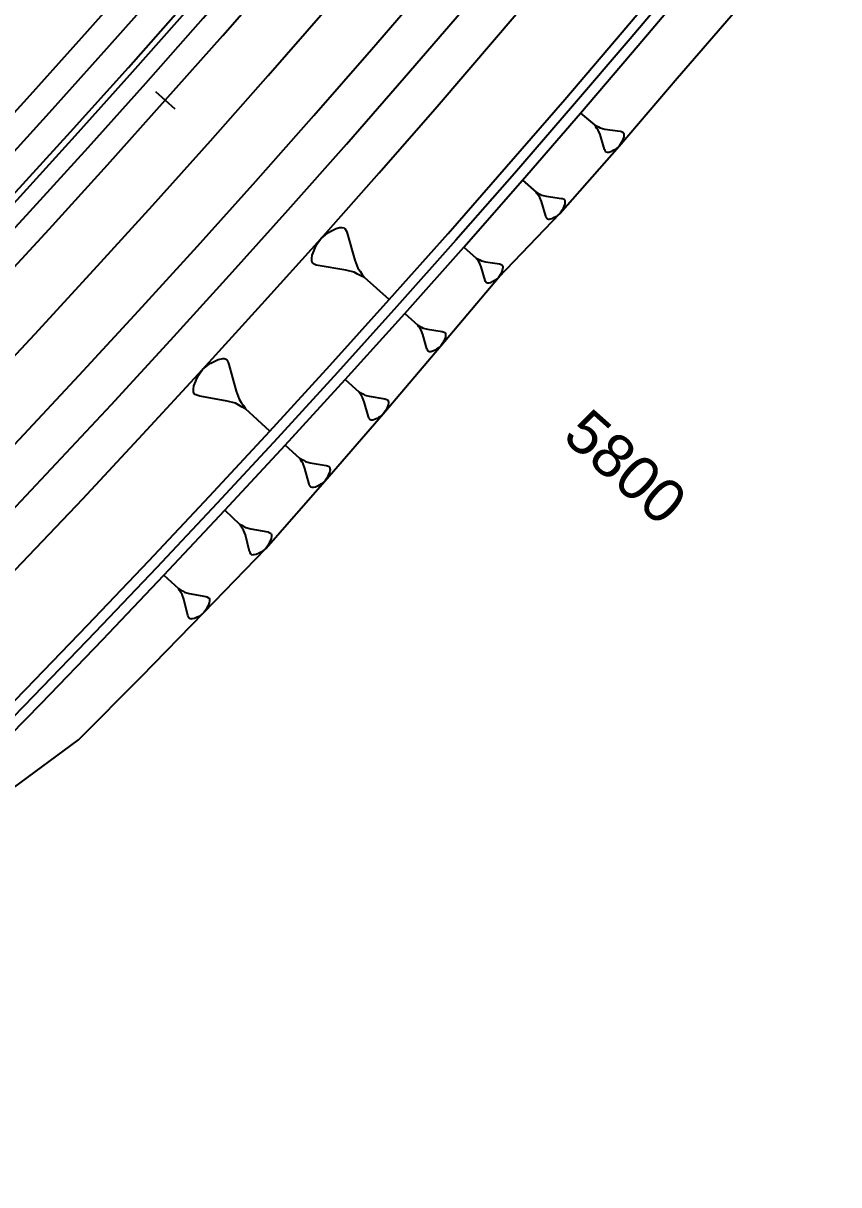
# Model space of a CAD drawing. Extents: x 386614 to 387594, y 803230 to 804419.
# Drawn here: x 387021.8 to 387068.8, y 803525.4 to 803592.4 of the extents above; entities that cross this region are included whole.
import ezdxf
from ezdxf.enums import TextEntityAlignment as Align

# ---------------------------------------------------------------- set-up
doc = ezdxf.new("R2010")
doc.units = 0
doc.layers.get('0').update_dxf_attribs({"linetype": 'CONTINUOUS'})
doc.styles.add('ARIAL', font='ARIAL.FON')

msp = doc.modelspace()

# ---------------------------------------------------------------- linework, layer by layer
at = {"color": 3}
msp.add_line((387029.4459, 803588.4348), (387030.566, 803587.4371), dxfattribs=at)
at = {"color": 7}
for p, q in [((387053.9467, 803587.2002), (387054.7509, 803586.5126)), ((387054.7509, 803586.5126), (387054.8624, 803586.457)), ((387054.8231, 803586.4111), (387054.7509, 803586.5126)), ((387054.8954, 803586.3095), (387054.8231, 803586.4111)), ((387054.8624, 803586.457), (387054.974, 803586.4014)), ((387054.974, 803586.4014), (387055.0855, 803586.3458)), ((387055.0855, 803586.3458), (387055.3479, 803586.2806)), ((387054.9677, 803586.208), (387054.8954, 803586.3095)), ((387055.0729, 803585.9589), (387054.9677, 803586.208)), ((387055.333, 803585.1002), (387055.0729, 803585.9589)), ((387055.3479, 803586.2806), (387056.2366, 803586.1571)), ((387056.2366, 803586.1571), (387056.3022, 803586.1407)), ((387056.3022, 803586.1407), (387056.3908, 803586.1048)), ((387056.3815, 803585.6752), (387056.3455, 803585.5867)), ((387056.4338, 803585.8294), (387056.3815, 803585.6752)), ((387056.3908, 803586.1048), (387056.4138, 803586.0851)), ((387056.4138, 803586.0851), (387056.4401, 803586.0229)), ((387056.4468, 803585.9376), (387056.4338, 803585.8294)), ((387056.4401, 803586.0229), (387056.4434, 803585.9803)), ((387056.4434, 803585.9803), (387056.4468, 803585.9376)), ((387055.3593, 803585.0379), (387055.333, 803585.1002)), ((387055.4086, 803584.956), (387055.3593, 803585.0379)), ((387055.8314, 803585.0319), (387055.6873, 803584.9563)), ((387055.9133, 803585.0812), (387055.8314, 803585.0319)), ((387056.0149, 803585.1535), (387055.9133, 803585.0812)), ((387056.1754, 803585.2946), (387056.0149, 803585.1535)), ((387056.2899, 803585.4751), (387056.1754, 803585.2946)), ((387056.3455, 803585.5867), (387056.2899, 803585.4751)), ((387055.4315, 803584.9363), (387055.4086, 803584.956)), ((387055.4971, 803584.92), (387055.4315, 803584.9363)), ((387055.5397, 803584.9234), (387055.4971, 803584.92)), ((387055.5824, 803584.9267), (387055.5397, 803584.9234)), ((387055.6873, 803584.9563), (387055.5824, 803584.9267)), ((387050.5934, 803583.3243), (387051.3813, 803582.6415)), ((387051.3813, 803582.6415), (387051.4908, 803582.5859)), ((387051.4518, 803582.5409), (387051.3813, 803582.6415)), ((387051.5223, 803582.4404), (387051.4518, 803582.5409)), ((387051.4908, 803582.5859), (387051.6004, 803582.5304)), ((387051.5928, 803582.3398), (387051.5223, 803582.4404)), ((387051.6949, 803582.0937), (387051.5928, 803582.3398)), ((387051.6004, 803582.5304), (387051.7099, 803582.4749)), ((387051.7099, 803582.4749), (387051.968, 803582.4088)), ((387051.968, 803582.4088), (387052.8429, 803582.2812)), ((387051.9454, 803581.2458), (387051.6949, 803582.0937)), ((387052.8429, 803582.2812), (387052.9074, 803582.2647)), ((387052.9464, 803581.7184), (387052.8909, 803581.6089)), ((387052.9074, 803582.2647), (387052.9945, 803582.2287)), ((387052.9824, 803581.8055), (387052.9464, 803581.7184)), ((387053.035, 803581.957), (387052.9824, 803581.8055)), ((387052.9945, 803582.2287), (387053.017, 803582.2092)), ((387053.017, 803582.2092), (387053.0425, 803582.1476)), ((387053.0485, 803582.0636), (387053.035, 803581.957)), ((387053.0425, 803582.1476), (387053.0455, 803582.1056)), ((387053.0455, 803582.1056), (387053.0485, 803582.0636)), ((387051.9709, 803581.1843), (387051.9454, 803581.2458)), ((387052.019, 803581.1032), (387051.9709, 803581.1843)), ((387052.0415, 803581.0837), (387052.019, 803581.1032)), ((387052.106, 803581.0672), (387052.0415, 803581.0837)), ((387052.148, 803581.0702), (387052.106, 803581.0672)), ((387052.19, 803581.0732), (387052.148, 803581.0702)), ((387052.2936, 803581.1017), (387052.19, 803581.0732)), ((387052.4361, 803581.1752), (387052.2936, 803581.1017)), ((387052.5172, 803581.2232), (387052.4361, 803581.1752)), ((387052.6177, 803581.2938), (387052.5172, 803581.2232)), ((387052.7768, 803581.4318), (387052.6177, 803581.2938)), ((387052.8909, 803581.6089), (387052.7768, 803581.4318)), ((387039.261, 803580.2029), (387039.4466, 803580.3294)), ((387039.4466, 803580.3294), (387039.596, 803580.4152)), ((387039.596, 803580.4152), (387039.8585, 803580.5461)), ((387039.8585, 803580.5461), (387040.0486, 803580.5957)), ((387040.0486, 803580.5957), (387040.1255, 803580.6002)), ((387040.1255, 803580.6002), (387040.2025, 803580.6046)), ((387040.2025, 803580.6046), (387040.3201, 803580.5728)), ((387040.3201, 803580.5728), (387040.3607, 803580.5366)), ((387040.3607, 803580.5366), (387040.4466, 803580.3872)), ((387040.4466, 803580.3872), (387040.4917, 803580.274)), ((387038.7536, 803579.6334), (387038.9666, 803579.9544)), ((387038.9666, 803579.9544), (387039.261, 803580.2029)), ((387040.4917, 803580.274), (387040.9289, 803578.7172)), ((387038.4542, 803578.8057), (387038.4815, 803579.0002)), ((387038.4815, 803579.0002), (387038.5813, 803579.2761)), ((387038.5813, 803579.2761), (387038.6494, 803579.4344)), ((387038.6494, 803579.4344), (387038.7536, 803579.6334)), ((387047.2141, 803579.4713), (387047.9346, 803578.8382)), ((387038.4586, 803578.7288), (387038.4542, 803578.8057)), ((387038.4631, 803578.6518), (387038.4586, 803578.7288)), ((387038.5082, 803578.5387), (387038.4631, 803578.6518)), ((387038.5489, 803578.5025), (387038.5082, 803578.5387)), ((387038.7072, 803578.4344), (387038.5489, 803578.5025)), ((387038.8248, 803578.4026), (387038.7072, 803578.4344)), ((387040.4216, 803578.1476), (387038.8248, 803578.4026)), ((387040.9289, 803578.7172), (387041.1095, 803578.2645)), ((387047.9346, 803578.8382), (387048.035, 803578.7865)), ((387047.9988, 803578.7453), (387047.9346, 803578.8382)), ((387048.0631, 803578.6524), (387047.9988, 803578.7453)), ((387048.035, 803578.7865), (387048.1354, 803578.7347)), ((387048.1273, 803578.5594), (387048.0631, 803578.6524)), ((387048.2196, 803578.3324), (387048.1273, 803578.5594)), ((387048.1354, 803578.7347), (387048.2358, 803578.6829)), ((387048.4448, 803577.5509), (387048.2196, 803578.3324)), ((387048.2358, 803578.6829), (387048.4729, 803578.6206)), ((387048.4729, 803578.6206), (387049.2768, 803578.4977)), ((387049.2768, 803578.4977), (387049.3361, 803578.4822)), ((387049.3361, 803578.4822), (387049.4159, 803578.4485)), ((387049.4159, 803578.4485), (387049.4365, 803578.4304)), ((387049.4365, 803578.4304), (387049.4596, 803578.3736)), ((387049.4646, 803578.2963), (387049.4515, 803578.1984)), ((387049.4596, 803578.3736), (387049.4621, 803578.335)), ((387049.4621, 803578.335), (387049.4646, 803578.2963)), ((387040.892, 803578.0205), (387040.4216, 803578.1476)), ((387041.091, 803577.9162), (387040.892, 803578.0205)), ((387041.29, 803577.8119), (387041.091, 803577.9162)), ((387041.1095, 803578.2645), (387041.236, 803578.0789)), ((387041.236, 803578.0789), (387041.3624, 803577.8933)), ((387041.4889, 803577.7077), (387041.29, 803577.8119)), ((387041.3624, 803577.8933), (387041.4889, 803577.7077)), ((387042.9128, 803576.4393), (387041.4889, 803577.7077)), ((387049.2108, 803577.7168), (387049.0636, 803577.5908)), ((387049.3168, 803577.879), (387049.2108, 803577.7168)), ((387049.3686, 803577.9794), (387049.3168, 803577.879)), ((387049.4022, 803578.0593), (387049.3686, 803577.9794)), ((387049.4515, 803578.1984), (387049.4022, 803578.0593)), ((387048.4679, 803577.4941), (387048.4448, 803577.5509)), ((387048.5116, 803577.4193), (387048.4679, 803577.4941)), ((387048.5322, 803577.4012), (387048.5116, 803577.4193)), ((387048.5914, 803577.3856), (387048.5322, 803577.4012)), ((387048.6301, 803577.3881), (387048.5914, 803577.3856)), ((387048.6688, 803577.3906), (387048.6301, 803577.3881)), ((387048.7642, 803577.4162), (387048.6688, 803577.3906)), ((387048.8958, 803577.4829), (387048.7642, 803577.4162)), ((387048.9707, 803577.5266), (387048.8958, 803577.4829)), ((387049.0636, 803577.5908), (387048.9707, 803577.5266)), ((387043.8089, 803575.6412), (387044.563, 803574.9695)), ((387044.563, 803574.9695), (387044.6684, 803574.9142)), ((387044.63, 803574.8711), (387044.563, 803574.9695)), ((387044.697, 803574.7728), (387044.63, 803574.8711)), ((387044.6684, 803574.9142), (387044.7738, 803574.859)), ((387044.764, 803574.6745), (387044.697, 803574.7728)), ((387044.8596, 803574.4348), (387044.764, 803574.6745)), ((387044.7738, 803574.859), (387044.8792, 803574.8038)), ((387045.0912, 803573.6102), (387044.8596, 803574.4348)), ((387044.8792, 803574.8038), (387045.1283, 803574.7364)), ((387045.1283, 803574.7364), (387045.9741, 803574.6014)), ((387045.9741, 803574.6014), (387046.0363, 803574.5845)), ((387046.0363, 803574.5845), (387046.1202, 803574.5485)), ((387046.1559, 803574.2849), (387046.103, 803574.1388)), ((387046.1202, 803574.5485), (387046.1417, 803574.5293)), ((387046.1417, 803574.5293), (387046.1656, 803574.4694)), ((387046.1703, 803574.3879), (387046.1559, 803574.2849)), ((387046.1656, 803574.4694), (387046.168, 803574.4286)), ((387046.168, 803574.4286), (387046.1703, 803574.3879)), ((387045.1151, 803573.5503), (387045.0912, 803573.6102)), ((387045.743, 803573.6479), (387045.6447, 803573.5809)), ((387045.8989, 803573.7795), (387045.743, 803573.6479)), ((387046.0117, 803573.9495), (387045.8989, 803573.7795)), ((387046.067, 803574.0549), (387046.0117, 803573.9495)), ((387046.103, 803574.1388), (387046.067, 803574.0549)), ((387032.7889, 803572.8621), (387033.0519, 803572.9888)), ((387033.0519, 803572.9888), (387033.2417, 803573.0356)), ((387033.2417, 803573.0356), (387033.3184, 803573.039)), ((387033.3184, 803573.039), (387033.395, 803573.0424)), ((387033.395, 803573.0424), (387033.5116, 803573.0092)), ((387033.5116, 803573.0092), (387033.5516, 803572.9726)), ((387033.5516, 803572.9726), (387033.6349, 803572.8227)), ((387045.1606, 803573.4712), (387045.1151, 803573.5503)), ((387045.1821, 803573.452), (387045.1606, 803573.4712)), ((387045.2444, 803573.4351), (387045.1821, 803573.452)), ((387045.2851, 803573.4375), (387045.2444, 803573.4351)), ((387045.3259, 803573.4398), (387045.2851, 803573.4375)), ((387045.4265, 803573.4661), (387045.3259, 803573.4398)), ((387045.5656, 803573.5355), (387045.4265, 803573.4661)), ((387045.6447, 803573.5809), (387045.5656, 803573.5355)), ((387031.9401, 803572.0953), (387032.1564, 803572.4119)), ((387032.1564, 803572.4119), (387032.4526, 803572.6553)), ((387032.4526, 803572.6553), (387032.6391, 803572.7787)), ((387032.6391, 803572.7787), (387032.7889, 803572.8621)), ((387033.6349, 803572.8227), (387033.6783, 803572.7095)), ((387033.6783, 803572.7095), (387034.0925, 803571.1543)), ((387031.6608, 803571.4689), (387031.7638, 803571.7421)), ((387031.7638, 803571.7421), (387031.8337, 803571.8987)), ((387031.8337, 803571.8987), (387031.9401, 803572.0953)), ((387040.3779, 803571.8343), (387041.1715, 803571.1177)), ((387031.631, 803571.2757), (387031.6608, 803571.4689)), ((387031.6343, 803571.1991), (387031.631, 803571.2757)), ((387031.6377, 803571.1225), (387031.6343, 803571.1991)), ((387031.6811, 803571.0093), (387031.6377, 803571.1225)), ((387031.7211, 803570.9727), (387031.6811, 803571.0093)), ((387031.8777, 803570.9028), (387031.7211, 803570.9727)), ((387034.0925, 803571.1543), (387034.2661, 803570.7015)), ((387041.1715, 803571.1177), (387041.2826, 803571.0585)), ((387041.2417, 803571.0132), (387041.1715, 803571.1177)), ((387041.3119, 803570.9086), (387041.2417, 803571.0132)), ((387041.2826, 803571.0585), (387041.3938, 803570.9993)), ((387041.3938, 803570.9993), (387041.505, 803570.9401)), ((387041.505, 803570.9401), (387041.7682, 803570.867)), ((387031.9943, 803570.8696), (387031.8777, 803570.9028)), ((387033.58, 803570.5944), (387031.9943, 803570.8696)), ((387034.0464, 803570.4615), (387033.58, 803570.5944)), ((387034.243, 803570.355), (387034.0464, 803570.4615)), ((387034.4396, 803570.2486), (387034.243, 803570.355)), ((387034.2661, 803570.7015), (387034.3895, 803570.515)), ((387034.3895, 803570.515), (387034.5129, 803570.3286)), ((387034.5129, 803570.3286), (387034.6362, 803570.1422)), ((387041.3821, 803570.8041), (387041.3119, 803570.9086)), ((387041.4816, 803570.5496), (387041.3821, 803570.8041)), ((387041.7209, 803569.675), (387041.4816, 803570.5496)), ((387041.7682, 803570.867), (387042.6626, 803570.718)), ((387042.6626, 803570.718), (387042.7284, 803570.6997)), ((387042.7284, 803570.6997), (387042.8169, 803570.661)), ((387042.8528, 803570.3816), (387042.7958, 803570.2273)), ((387042.8169, 803570.661), (387042.8396, 803570.6405)), ((387042.8396, 803570.6405), (387042.8645, 803570.5769)), ((387042.8689, 803570.4906), (387042.8528, 803570.3816)), ((387042.8645, 803570.5769), (387042.8667, 803570.5337)), ((387042.8667, 803570.5337), (387042.8689, 803570.4906)), ((387034.6362, 803570.1422), (387034.4396, 803570.2486)), ((387036.0362, 803568.8609), (387034.6362, 803570.1422)), ((387041.7458, 803569.6114), (387041.7209, 803569.675)), ((387041.7933, 803569.5273), (387041.7458, 803569.6114)), ((387042.2226, 803569.5925), (387042.0749, 803569.5201)), ((387042.3067, 803569.64), (387042.2226, 803569.5925)), ((387042.4112, 803569.7103), (387042.3067, 803569.64)), ((387042.5772, 803569.8485), (387042.4112, 803569.7103)), ((387042.6978, 803570.0277), (387042.5772, 803569.8485)), ((387042.757, 803570.1388), (387042.6978, 803570.0277)), ((387042.7958, 803570.2273), (387042.757, 803570.1388)), ((387041.816, 803569.5069), (387041.7933, 803569.5273)), ((387041.8818, 803569.4886), (387041.816, 803569.5069)), ((387041.925, 803569.4908), (387041.8818, 803569.4886)), ((387041.9681, 803569.493), (387041.925, 803569.4908)), ((387042.0749, 803569.5201), (387041.9681, 803569.493)), ((387036.9214, 803568.0507), (387037.7421, 803567.2995)), ((387037.7421, 803567.2995), (387037.8574, 803567.2371)), ((387037.8145, 803567.1902), (387037.7421, 803567.2995)), ((387037.8868, 803567.0809), (387037.8145, 803567.1902)), ((387037.8574, 803567.2371), (387037.9727, 803567.1747)), ((387037.9592, 803566.9716), (387037.8868, 803567.0809)), ((387038.0609, 803566.7061), (387037.9592, 803566.9716)), ((387037.9727, 803567.1747), (387038.0879, 803567.1123)), ((387038.0879, 803567.1123), (387038.3614, 803567.0344)), ((387038.3614, 803567.0344), (387039.291, 803566.873)), ((387038.3037, 803565.7943), (387038.0609, 803566.7061)), ((387039.291, 803566.873), (387039.3594, 803566.8535)), ((387039.3852, 803566.2696), (387039.3228, 803566.1544)), ((387039.3594, 803566.8535), (387039.4512, 803566.8126)), ((387039.4262, 803566.3614), (387039.3852, 803566.2696)), ((387039.4866, 803566.5216), (387039.4262, 803566.3614)), ((387039.4512, 803566.8126), (387039.4747, 803566.7911)), ((387039.4747, 803566.7911), (387039.5001, 803566.7247)), ((387039.5041, 803566.6349), (387039.4866, 803566.5216)), ((387039.5001, 803566.7247), (387039.5021, 803566.6798)), ((387039.5021, 803566.6798), (387039.5041, 803566.6349)), ((387038.3292, 803565.7279), (387038.3037, 803565.7943)), ((387038.3781, 803565.6401), (387038.3292, 803565.7279)), ((387038.4015, 803565.6186), (387038.3781, 803565.6401)), ((387038.4699, 803565.5991), (387038.4015, 803565.6186)), ((387038.5148, 803565.6011), (387038.4699, 803565.5991)), ((387038.5597, 803565.6031), (387038.5148, 803565.6011)), ((387038.671, 803565.6305), (387038.5597, 803565.6031)), ((387038.8252, 803565.7048), (387038.671, 803565.6305)), ((387038.9131, 803565.7537), (387038.8252, 803565.7048)), ((387039.0224, 803565.8261), (387038.9131, 803565.7537)), ((387039.196, 803565.9688), (387039.0224, 803565.8261)), ((387039.3228, 803566.1544), (387039.196, 803565.9688)), ((387033.4394, 803564.2906), (387034.2932, 803563.4985)), ((387034.2932, 803563.4985), (387034.4134, 803563.4323)), ((387034.3681, 803563.3835), (387034.2932, 803563.4985)), ((387034.4431, 803563.2686), (387034.3681, 803563.3835)), ((387034.4134, 803563.4323), (387034.5336, 803563.3662)), ((387034.518, 803563.1537), (387034.4431, 803563.2686)), ((387034.6227, 803562.8751), (387034.518, 803563.1537)), ((387034.5336, 803563.3662), (387034.6538, 803563.3001)), ((387034.6538, 803563.3001), (387034.9395, 803563.2166)), ((387034.9395, 803563.2166), (387035.9115, 803563.0411)), ((387035.9115, 803563.0411), (387035.9829, 803563.0202)), ((387035.9829, 803563.0202), (387036.0787, 803562.9767)), ((387036.0787, 803562.9767), (387036.1031, 803562.9541)), ((387036.1031, 803562.9541), (387036.1293, 803562.8844)), ((387034.8704, 803561.919), (387034.6227, 803562.8751)), ((387035.9397, 803562.2887), (387035.8056, 803562.0953)), ((387036.0058, 803562.4089), (387035.9397, 803562.2887)), ((387036.0493, 803562.5047), (387036.0058, 803562.4089)), ((387036.1137, 803562.6719), (387036.0493, 803562.5047)), ((387036.1328, 803562.7904), (387036.1137, 803562.6719)), ((387036.1293, 803562.8844), (387036.131, 803562.8374)), ((387036.131, 803562.8374), (387036.1328, 803562.7904)), ((387034.8966, 803561.8493), (387034.8704, 803561.919)), ((387034.9471, 803561.757), (387034.8966, 803561.8493)), ((387034.9715, 803561.7344), (387034.9471, 803561.757)), ((387035.0429, 803561.7135), (387034.9715, 803561.7344)), ((387035.09, 803561.7153), (387035.0429, 803561.7135)), ((387035.137, 803561.717), (387035.09, 803561.7153)), ((387035.2537, 803561.745), (387035.137, 803561.717)), ((387035.4156, 803561.8217), (387035.2537, 803561.745)), ((387035.5079, 803561.8722), (387035.4156, 803561.8217)), ((387035.6228, 803561.9472), (387035.5079, 803561.8722)), ((387035.8056, 803562.0953), (387035.6228, 803561.9472)), ((387029.9322, 803560.5542), (387030.7622, 803559.7736)), ((387030.7622, 803559.7736), (387030.8793, 803559.7081)), ((387030.8347, 803559.6607), (387030.7622, 803559.7736)), ((387030.9073, 803559.5478), (387030.8347, 803559.6607)), ((387030.8793, 803559.7081), (387030.9965, 803559.6426)), ((387030.9799, 803559.4348), (387030.9073, 803559.5478)), ((387030.9965, 803559.6426), (387031.1137, 803559.5771)), ((387031.1137, 803559.5771), (387031.3926, 803559.4936)), ((387031.0804, 803559.1616), (387030.9799, 803559.4348)), ((387031.3164, 803558.2246), (387031.0804, 803559.1616)), ((387031.3926, 803559.4936), (387032.3423, 803559.3155)), ((387032.3423, 803559.3155), (387032.412, 803559.2946)), ((387032.412, 803559.2946), (387032.5055, 803559.2514)), ((387032.5377, 803558.953), (387032.4736, 803558.7898)), ((387032.5055, 803559.2514), (387032.5292, 803559.2291)), ((387032.5292, 803559.2291), (387032.5543, 803559.1608)), ((387032.5572, 803559.0687), (387032.5377, 803558.953)), ((387032.5543, 803559.1608), (387032.5558, 803559.1147)), ((387032.5558, 803559.1147), (387032.5572, 803559.0687)), ((387031.3416, 803558.1562), (387031.3164, 803558.2246)), ((387032.0527, 803558.2472), (387031.9398, 803558.1746)), ((387032.2325, 803558.3909), (387032.0527, 803558.2472)), ((387032.3649, 803558.5792), (387032.2325, 803558.3909)), ((387032.4304, 803558.6963), (387032.3649, 803558.5792)), ((387032.4736, 803558.7898), (387032.4304, 803558.6963)), ((387031.3904, 803558.0656), (387031.3416, 803558.1562)), ((387031.4141, 803558.0433), (387031.3904, 803558.0656)), ((387031.4838, 803558.0224), (387031.4141, 803558.0433)), ((387031.5299, 803558.0238), (387031.4838, 803558.0224)), ((387031.5759, 803558.0253), (387031.5299, 803558.0238)), ((387031.6902, 803558.0518), (387031.5759, 803558.0253)), ((387031.8492, 803558.1258), (387031.6902, 803558.0518)), ((387031.9398, 803558.1746), (387031.8492, 803558.1258))]:
    msp.add_line(p, q, dxfattribs=at)
at = {"color": 1, "linetype": 'CONTINUOUS'}
for points in [[(387000, 803539.3735), (387000.275, 803539.6378), (387003.9151, 803543.1828), (387007.5311, 803546.7524), (387011.1229, 803550.3463), (387014.6903, 803553.9644), (387018.2332, 803557.6065), (387021.7514, 803561.2725), (387025.2448, 803564.9622), (387028.7132, 803568.6754), (387032.1564, 803572.4119), (387035.5742, 803576.1716), (387038.9666, 803579.9544), (387042.3334, 803583.7599), (387045.6743, 803587.5881), (387048.9893, 803591.4389), (387052.2783, 803595.3119), (387055.5409, 803599.207), (387056.1961, 803600)], [(387000, 803530.7215), (387000.9838, 803531.5356), (387004.6873, 803535.0765), (387008.3669, 803538.6425), (387012.0224, 803542.2333), (387015.6536, 803545.8488), (387019.2603, 803549.4888), (387022.8424, 803553.1531), (387026.3998, 803556.8416), (387029.9322, 803560.5542), (387033.4394, 803564.2906), (387036.9214, 803568.0507), (387040.3779, 803571.8343), (387043.8089, 803575.6412), (387047.2141, 803579.4713), (387050.5934, 803583.3243), (387053.9467, 803587.2002), (387057.2738, 803591.0987), (387060.5745, 803595.0197), (387063.8486, 803598.9629), (387064.698, 803600)], [(387000, 803560.224), (387000.5838, 803560.8082), (387004.0808, 803564.3549), (387007.5538, 803567.9251), (387011.0025, 803571.5187), (387014.4269, 803575.1355), (387017.8268, 803578.7753), (387021.202, 803582.4381), (387024.5524, 803586.1236), (387027.8777, 803589.8316), (387031.178, 803593.562), (387034.453, 803597.3146), (387036.7648, 803600)], [(387000, 803559.7289), (387000.8322, 803560.5616), (387004.3309, 803564.11), (387007.8055, 803567.6819), (387011.2559, 803571.2772), (387014.6819, 803574.8957), (387018.0834, 803578.5373), (387021.4602, 803582.2018), (387024.8121, 803585.889), (387028.1391, 803589.5988), (387031.4409, 803593.331), (387034.7175, 803597.0854), (387037.2266, 803600)]]:
    msp.add_lwpolyline(points, dxfattribs=at)
at = {"color": 7, "linetype": 'CONTINUOUS'}
for points in [[(387063.9224, 803600), (387063.3848, 803599.3435), (387060.1132, 803595.4034), (387056.8151, 803591.4855), (387053.4907, 803587.5901), (387050.1401, 803583.7173), (387046.7634, 803579.8673), (387043.3609, 803576.0403), (387039.9326, 803572.2364), (387036.4788, 803568.4558), (387032.9996, 803564.6987), (387029.4951, 803560.9652), (387025.9655, 803557.2556), (387022.411, 803553.57), (387018.8316, 803549.9086), (387015.2277, 803546.2715), (387011.5994, 803542.6589), (387007.9468, 803539.071), (387004.2701, 803535.5078), (387000.5696, 803531.9696), (387000, 803531.4984)], [(387000, 803532.2752), (387000.1553, 803532.4037), (387003.853, 803535.939), (387007.5267, 803539.4994), (387011.1765, 803543.0845), (387014.8019, 803546.6942), (387018.403, 803550.3284), (387021.9795, 803553.9869), (387025.5312, 803557.6696), (387029.058, 803561.3763), (387032.5597, 803565.1067), (387036.0362, 803568.8609), (387039.4873, 803572.6385), (387042.9128, 803576.4393), (387046.3127, 803580.2634), (387049.6867, 803584.1103), (387053.0346, 803587.98), (387056.3565, 803591.8724), (387059.6519, 803595.7871), (387062.921, 803599.7241), (387063.1469, 803600)], [(387000, 803525.3954), (387003.845, 803528.5375), (387007.5257, 803532.1423), (387011.3122, 803535.6387), (387014.6514, 803539.588), (387018.0213, 803543.4984), (387020.8205, 803547.9608), (387025.0065, 803551.0622), (387028.6291, 803554.7166), (387032.2325, 803558.3909), (387035.8056, 803562.0953), (387039.196, 803565.9688), (387042.5772, 803569.8485), (387045.8989, 803573.7795), (387049.2108, 803577.7168), (387052.7768, 803581.4318), (387056.1754, 803585.2946), (387059.5208, 803589.2036), (387062.8803, 803593.1015), (387066.364, 803596.899), (387068.8342, 803600)], [(387000, 803546.3493), (387000.4145, 803546.753), (387004.0065, 803550.2988), (387007.5744, 803553.8688), (387011.1181, 803557.4629), (387014.6375, 803561.0808), (387018.1323, 803564.7224), (387021.6024, 803568.3875), (387025.0477, 803572.076), (387028.468, 803575.7877), (387031.8632, 803579.5225), (387035.233, 803583.28), (387038.5774, 803587.0603), (387041.8961, 803590.8631), (387045.1891, 803594.6882), (387048.4561, 803598.5354), (387049.6829, 803600)], [(387000, 803551.2618), (387001.5392, 803552.7813), (387005.0904, 803556.3346), (387008.6176, 803559.9118), (387012.1204, 803563.5128), (387015.5989, 803567.1373), (387019.0528, 803570.7853), (387022.4819, 803574.4565), (387025.8862, 803578.1508), (387029.2654, 803581.868), (387032.6195, 803585.608), (387035.9481, 803589.3705), (387039.2513, 803593.1555), (387042.5289, 803596.9627), (387045.1081, 803600)], [(387000, 803564.7026), (387001.8303, 803566.5589), (387005.2884, 803570.1139), (387008.7225, 803573.6921), (387012.1322, 803577.2934), (387015.5175, 803580.9177), (387018.8783, 803584.5648), (387022.2144, 803588.2346), (387025.5256, 803591.9268), (387028.8117, 803595.6412), (387032.0727, 803599.3778), (387032.6083, 803600)], [(387000, 803556.1923), (387002.6065, 803558.8004), (387006.117, 803562.3607), (387009.6034, 803565.9447), (387013.0655, 803569.5522), (387016.5031, 803573.183), (387019.9161, 803576.837), (387023.3043, 803580.5139), (387026.6677, 803584.2136), (387030.0059, 803587.936), (387033.3189, 803591.6808), (387036.6066, 803595.4479), (387039.8687, 803599.2372), (387040.5165, 803600)]]:
    msp.add_lwpolyline(points, dxfattribs=at)
at = {"color": 2, "linetype": 'CONTINUOUS'}
for points in [[(387000, 803562.5661), (387002.902, 803565.5094), (387006.3672, 803569.0716), (387009.8082, 803572.6571), (387013.2249, 803576.2658), (387016.6172, 803579.8975), (387019.9848, 803583.5521), (387023.3277, 803587.2293), (387026.6456, 803590.9291), (387029.9385, 803594.6511), (387033.2062, 803598.3953), (387034.5876, 803600)], [(387000, 803558.3143), (387001.5419, 803559.8571), (387005.0453, 803563.4103), (387008.5246, 803566.987), (387011.9797, 803570.5872), (387015.4104, 803574.2106), (387018.8165, 803577.8572), (387022.1978, 803581.5266), (387025.5543, 803585.2188), (387028.8858, 803588.9337), (387032.1921, 803592.6709), (387035.4731, 803596.4304), (387038.5461, 803600)], [(387000, 803542.8596), (387002.1648, 803544.9679), (387005.7688, 803548.5256), (387009.3486, 803552.1076), (387012.9042, 803555.7137), (387016.4353, 803559.3437), (387019.9419, 803562.9975), (387023.4236, 803566.6749), (387026.8804, 803570.3757), (387030.3122, 803574.0998), (387033.7187, 803577.847), (387037.0998, 803581.6172), (387040.4554, 803585.4101), (387043.7852, 803589.2256), (387047.0892, 803593.0635), (387050.3672, 803596.9237), (387052.944, 803600)]]:
    msp.add_lwpolyline(points, dxfattribs=at)
at = {"color": 3, "linetype": 'CONTINUOUS'}
msp.add_lwpolyline([(387000, 803556.1923), (387002.6065, 803558.8004), (387006.117, 803562.3607), (387009.6034, 803565.9447), (387013.0655, 803569.5522), (387016.5031, 803573.183), (387019.9161, 803576.837), (387023.3043, 803580.5139), (387026.6677, 803584.2136), (387030.0059, 803587.936), (387033.3189, 803591.6808), (387036.6066, 803595.4479), (387039.8687, 803599.2372), (387040.5165, 803600)], dxfattribs=at)

# ---------------------------------------------------------------- texts
at = {"color": 2, "style": 'ARIAL'}
msp.add_text('5800', height=2.5, rotation=318.307, dxfattribs=at).set_placement((387054.4862, 803570.3155), align=Align.TOP_LEFT)

doc.saveas('drawing.dxf')
